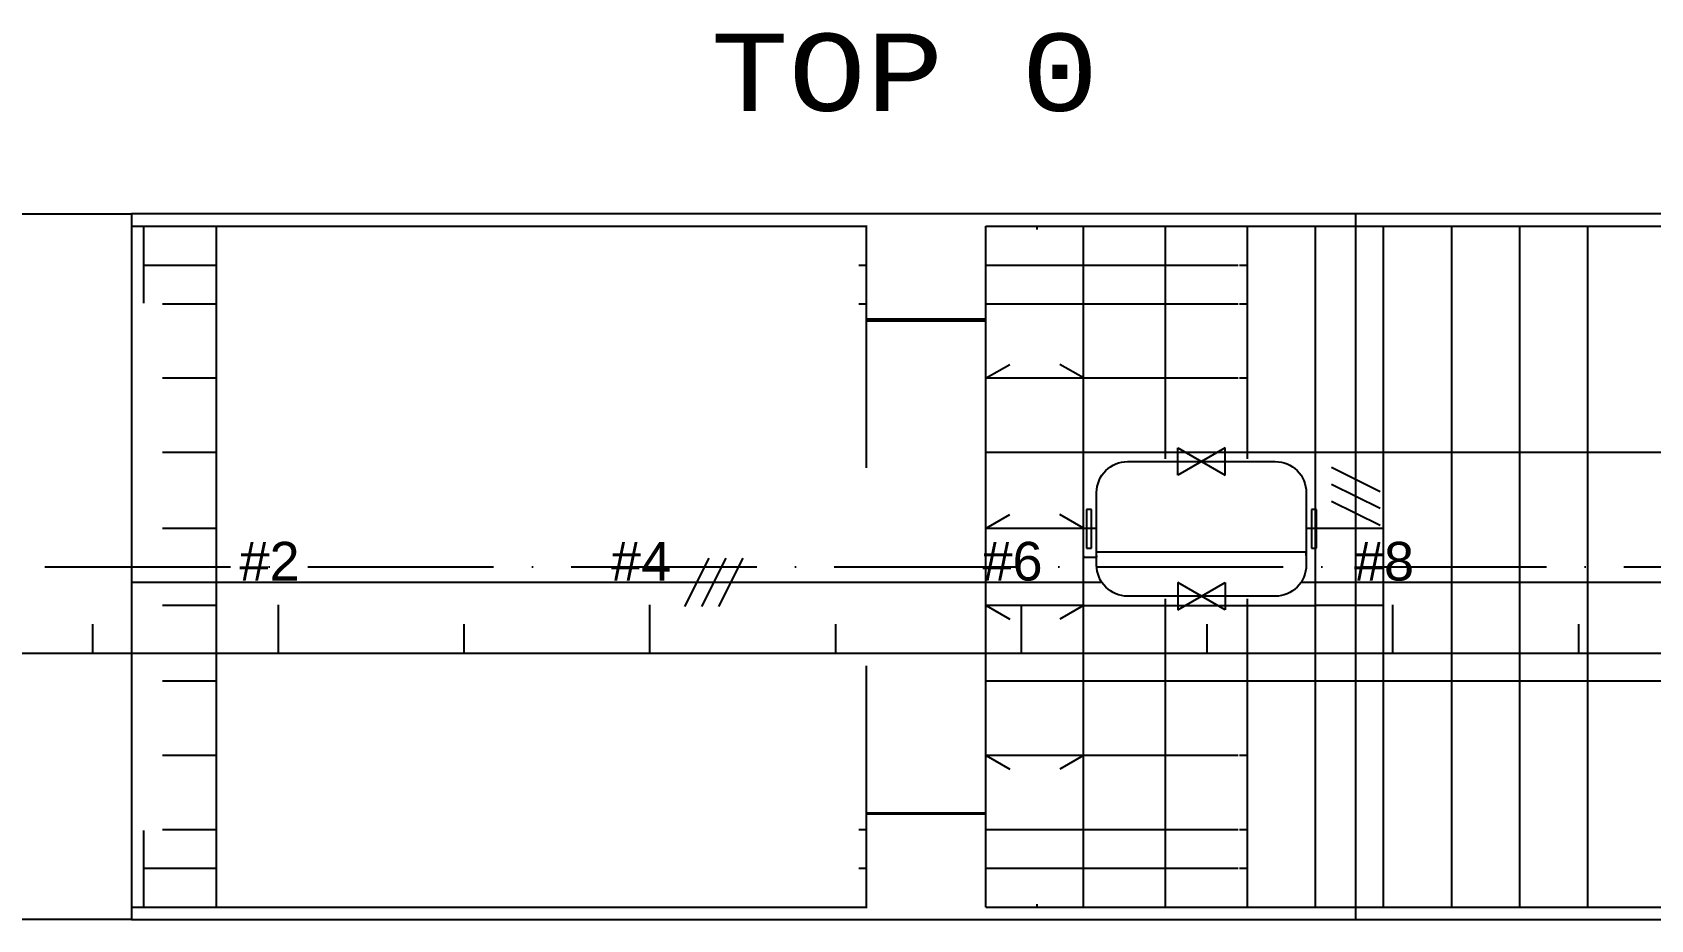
# Model space of a CAD drawing. Header units: inches. Extents: x -15552 to 42302, y -14825 to 18289.
# Drawn here: x -7043 to -1815, y 10302 to 13169 of the extents above; entities that cross this region are included whole.
import ezdxf

# ---------------------------------------------------------------- set-up
doc = ezdxf.new("R2010")
doc.units = ezdxf.units.IN
doc.header["$MEASUREMENT"] = 0
doc.linetypes.add('Dashed_dotted', pattern=[34, 24, -5, 0, -5])
doc.layers.get('0').update_dxf_attribs({"linetype": 'CONTINUOUS'})
doc.layers.get('Defpoints').update_dxf_attribs({"linetype": 'CONTINUOUS'})
doc.layers.add('ĐŔÇĚĹĐŰ', color=3, linetype='CONTINUOUS', lineweight=25)
doc.styles.add('Style_ARIAL', font='ARIAL')
doc.styles.add('Style_Courier_New', font='Courier New')
doc.dimstyles.new('ISO-25', dxfattribs={"dimtxt": 2.5, "dimasz": 2.5, "dimexe": 0.18, "dimexo": 0.625, "dimgap": 0.09, "dimtad": 1, "dimtih": 1, "dimtoh": 1, "dimdec": 4, "dimzin": 0, "dimdsep": 46, "dimtxsty": 'STANDARD', "dimcen": 0.09, "dimdle": 0.38, "dimadec": 0, "dimazin": 0, "dimtfac": 1, "dimtdec": 4, "dimtofl": 0, "dimtmove": 0, "dimatfit": 3, "dimfxl": 1, "dimtolj": 1, "dimtzin": 0, "dimarcsym": 0})

# ---------------------------------------------------------------- blocks, each defined once
blk = doc.blocks.new('*D10')
at = {"layer": 'Defpoints', "color": 0}
for p in [(-3647.712262, 11478.306754), (-3604.712231, 11478.306754), (-3604.712231, 11473.306754)]:
    blk.add_point(p, dxfattribs=at)
at = {"layer": 'ĐŔÇĚĹĐŰ', "color": 0, "lineweight": -2}
for p, q in [((-3647.712262, 11477.681754), (-3647.712262, 11473.126754)), ((-3645.212262, 11473.306754), (-3607.212231, 11473.306754)), ((-3604.712231, 11477.681754), (-3604.712231, 11473.126754))]:
    blk.add_line(p, q, dxfattribs=at)
at = {"layer": 'ĐŔÇĚĹĐŰ', "color": 0}
for points in [[(-3645.212262, 11473.72342), (-3645.212262, 11472.890087), (-3647.712262, 11473.306754)], [(-3607.212231, 11472.890087), (-3607.212231, 11473.72342), (-3604.712231, 11473.306754)]]:
    blk.add_solid(points, dxfattribs=at)
at = {"layer": 'ĐŔÇĚĹĐŰ', "color": 0, "insert": (-3626.212247, 11474.646754), "char_height": 2.5, "attachment_point": 5}
blk.add_mtext('\\A1;43.0000', dxfattribs=at)
blk = doc.blocks.new('*D11')
at = {"layer": 'Defpoints', "color": 0}
for p in [(-3604.712231, 11480.343687), (-2927.712186, 11490.343687), (-2927.712186, 11478.306754)]:
    blk.add_point(p, dxfattribs=at)
at = {"layer": 'ĐŔÇĚĹĐŰ', "color": 0, "lineweight": -2}
for p, q in [((-3604.712231, 11480.968687), (-3604.712231, 11490.523687)), ((-3602.212231, 11490.343687), (-2930.212186, 11490.343687)), ((-2927.712186, 11478.931754), (-2927.712186, 11490.523687))]:
    blk.add_line(p, q, dxfattribs=at)
at = {"layer": 'ĐŔÇĚĹĐŰ', "color": 0}
for points in [[(-3602.212231, 11490.760353), (-3602.212231, 11489.92702), (-3604.712231, 11490.343687)], [(-2930.212186, 11489.92702), (-2930.212186, 11490.760353), (-2927.712186, 11490.343687)]]:
    blk.add_solid(points, dxfattribs=at)
at = {"layer": 'ĐŔÇĚĹĐŰ', "color": 0, "insert": (-3266.212208, 11491.683687), "char_height": 2.5, "attachment_point": 5}
blk.add_mtext('\\A1;677.0000', dxfattribs=at)

msp = doc.modelspace()

# ---------------------------------------------------------------- linework, layer by layer
at = {"color": 3, "ltscale": 25}
for p, q in [((-7447.712071, 12582.07126), (-6722.712071, 12582.07126)), ((-6722.712071, 12582.07126), (-6722.712071, 10302.070954)), ((-797.71188, 12582.07126), (-6722.712071, 12582.07126)), ((-6722.712071, 12582.07126), (-6722.712071, 10302.070954)), ((-2767.711957, 10302.070954), (-2767.711957, 12582.07126)), ((-6722.712071, 12542.071107), (-4346.211941, 12542.071107)), ((-6682.712109, 12294.070771), (-6682.712109, 12542.071107)), ((-6447.712071, 10342.071107), (-6447.712071, 12542.071107)), ((-4347.712262, 11762.070802), (-4347.712262, 12542.071107)), ((-3962.712033, 10342.071107), (-3962.712033, 12542.071107)), ((-3962.712033, 12542.071107), (-797.71188, 12542.071107)), ((-3797.712262, 12542.071107), (-3797.712262, 12532.07126)), ((-3647.712262, 10342.071107), (-3647.712262, 12542.071107)), ((-3382.712109, 11814.071229), (-3382.712109, 12542.071107)), ((-3117.711957, 11814.071229), (-3117.711957, 12542.071107)), ((-2897.712262, 11814.071229), (-2897.712262, 12542.071107)), ((-2677.712186, 10342.071107), (-2677.712186, 12542.071107)), ((-2457.712109, 10342.071107), (-2457.712109, 12542.071107)), ((-2237.712033, 10342.071107), (-2237.712033, 12542.071107)), ((-2017.712338, 10342.071107), (-2017.712338, 12542.071107)), ((-6680.712063, 12417.071107), (-6447.712071, 12417.071107)), ((-4373.211987, 12417.071107), (-4347.712262, 12417.071107)), ((-3961.212094, 12417.071107), (-3647.712262, 12417.071107)), ((-3644.712002, 12417.071107), (-3382.712109, 12417.071107)), ((-3380.712063, 12417.071107), (-3147.712262, 12417.071107)), ((-3143.212063, 12417.071107), (-3117.711957, 12417.071107)), ((-6622.712071, 12292.071107), (-6447.712071, 12292.071107)), ((-4373.211987, 12292.071107), (-4347.712262, 12292.071107)), ((-3961.212094, 12292.071107), (-3647.712262, 12292.071107)), ((-3644.712002, 12292.071107), (-3382.712109, 12292.071107)), ((-3380.712063, 12292.071107), (-3147.712262, 12292.071107)), ((-3143.212063, 12292.071107), (-3117.711957, 12292.071107)), ((-6622.712071, 12052.070954), (-6447.712071, 12052.070954)), ((-3644.712002, 12052.070954), (-3382.712109, 12052.070954)), ((-3380.712063, 12052.070954), (-3147.712262, 12052.070954)), ((-3143.212063, 12052.070954), (-3117.711957, 12052.070954)), ((-3117.711957, 11814.071229), (-3117.711957, 11871.970704)), ((-3342.53381, 11738.039735), (-3342.53381, 11826.102021)), ((-3342.53381, 11826.102021), (-3266.212781, 11782.070497)), ((-3189.890988, 11826.102021), (-3266.212018, 11782.070497)), ((-3189.890988, 11738.039735), (-3189.890988, 11826.102021)), ((-2897.712262, 11070.070985), (-2897.712262, 11814.071229)), ((-6622.712071, 11812.070802), (-6447.712071, 11812.070802)), ((-3961.212094, 11812.070802), (-3647.712262, 11812.070802)), ((-3644.712002, 11812.070802), (-847.71188, 11812.070802)), ((-3382.712109, 11791.070893), (-3382.712109, 11812.070802)), ((-3266.212781, 11782.070497), (-3342.53381, 11738.039735)), ((-3266.212018, 11782.070497), (-3189.890988, 11738.039735)), ((-3117.711957, 11791.070893), (-3117.711957, 11812.070802)), ((-2845.990689, 11764.00409), (-2689.43475, 11685.726503)), ((-2845.990689, 11709.209779), (-2689.43475, 11630.932191)), ((-3621.899731, 11627.070954), (-3637.524731, 11627.070954)), ((-3637.524731, 11627.070954), (-3637.524731, 11502.070954)), ((-3621.899731, 11502.070954), (-3621.899731, 11627.070954)), ((-2894.899686, 11627.070954), (-2910.524686, 11627.070954)), ((-2910.524686, 11627.070954), (-2910.524686, 11502.070954)), ((-2894.899686, 11502.070954), (-2894.899686, 11627.070954)), ((-2845.990689, 11654.415467), (-2689.43475, 11576.13788)), ((-6622.712071, 11567.071107), (-6447.712071, 11567.071107)), ((-3644.712002, 11567.071107), (-3607.712109, 11567.071107)), ((-2923.211987, 11567.071107), (-2897.712262, 11567.071107)), ((-2895.712216, 11567.071107), (-2677.712186, 11567.071107)), ((-3637.524731, 11502.070954), (-3621.899731, 11502.070954)), ((-2910.524686, 11502.070954), (-2894.899686, 11502.070954)), ((-4857.677395, 11470.348695), (-4935.955365, 11313.793519)), ((-4802.883084, 11470.348695), (-4881.160672, 11313.793519)), ((-4748.088391, 11470.348695), (-4826.36636, 11313.793519)), ((-6722.712071, 11392.071107), (-3588.228543, 11392.071107)), ((-3266.212399, 11347.071412), (-3342.533429, 11391.102174)), ((-3342.533429, 11391.102174), (-3342.533429, 11303.039888)), ((-3342.533429, 11303.039888), (-3266.212399, 11347.071412)), ((-3266.212018, 11347.071412), (-3189.890988, 11391.102174)), ((-3189.890988, 11303.039888), (-3266.212018, 11347.071412)), ((-3189.890988, 11391.102174), (-3189.890988, 11303.039888)), ((-2944.195492, 11392.071107), (-797.71188, 11392.071107)), ((-6447.712071, 11317.071107), (-6622.712071, 11317.071107)), ((-3645.712216, 11317.071107), (-2897.712262, 11317.071107)), ((-3644.712002, 11317.071107), (-3590.472348, 11317.071107)), ((-3382.712109, 11317.071107), (-3382.712109, 11338.071015)), ((-3382.712109, 10342.071107), (-3382.712109, 11315.071443)), ((-3117.711957, 11317.071107), (-3117.711957, 11338.071015)), ((-3117.711957, 11072.071412), (-3117.711957, 11315.071443)), ((-2677.712186, 11317.071107), (-2895.712216, 11317.071107)), ((-4347.712262, 10342.071107), (-4347.712262, 11122.071412)), ((-6447.712071, 11072.071412), (-6622.712071, 11072.071412)), ((-3647.712262, 11072.071412), (-3961.212094, 11072.071412)), ((-847.71188, 11072.071412), (-3644.712002, 11072.071412)), ((-3117.711957, 10342.071107), (-3117.711957, 11077.070954)), ((-3117.711957, 11012.170747), (-3117.711957, 11070.070985)), ((-2897.712262, 10342.071107), (-2897.712262, 11070.070985)), ((-6447.712071, 10832.07126), (-6622.712071, 10832.07126)), ((-3382.712109, 10832.07126), (-3644.712002, 10832.07126)), ((-3147.712262, 10832.07126), (-3380.712063, 10832.07126)), ((-3117.711957, 10832.07126), (-3143.212063, 10832.07126)), ((-6682.712109, 10342.071107), (-6682.712109, 10590.071443)), ((-6447.712071, 10592.071107), (-6622.712071, 10592.071107)), ((-4347.712262, 10592.071107), (-4373.211987, 10592.071107)), ((-3647.712262, 10592.071107), (-3961.212094, 10592.071107)), ((-3382.712109, 10592.071107), (-3644.712002, 10592.071107)), ((-3147.712262, 10592.071107), (-3380.712063, 10592.071107)), ((-3117.711957, 10592.071107), (-3143.212063, 10592.071107)), ((-6447.712071, 10467.071107), (-6680.712063, 10467.071107)), ((-4347.712262, 10467.071107), (-4373.211987, 10467.071107)), ((-3647.712262, 10467.071107), (-3961.212094, 10467.071107)), ((-3382.712109, 10467.071107), (-3644.712002, 10467.071107)), ((-3147.712262, 10467.071107), (-3380.712063, 10467.071107)), ((-3117.711957, 10467.071107), (-3143.212063, 10467.071107)), ((-3797.712262, 10352.070954), (-3797.712262, 10342.071107)), ((-6722.712071, 10302.070954), (-7447.712071, 10302.070954)), ((-6722.712071, 10342.071107), (-4346.211941, 10342.071107)), ((-6722.712071, 10302.070954), (-797.71188, 10302.070954)), ((-3962.712033, 10342.071107), (-797.71188, 10342.071107))]:
    msp.add_line(p, q, dxfattribs=at)
at = {"color": 1, "ltscale": 25}
for p, q in [((-3961.212094, 12052.070954), (-3884.891064, 12096.102479)), ((-3647.712262, 12052.070954), (-3724.033291, 12096.102479)), ((-3961.212094, 12052.070954), (-3647.712262, 12052.070954)), ((-3961.212094, 11567.070344), (-3884.891064, 11611.101869)), ((-3647.712262, 11567.070344), (-3724.033291, 11611.101869)), ((-3961.212094, 11567.071107), (-3647.712262, 11567.071107)), ((-6247.712071, 11163.177827), (-6247.712071, 11319.427827)), ((-5047.71188, 11163.177827), (-5047.71188, 11319.427827)), ((-3647.712262, 11317.071107), (-3961.212094, 11317.071107)), ((-3961.211712, 11317.07187), (-3884.890683, 11273.040345)), ((-3847.71188, 11163.177827), (-3847.71188, 11319.427827)), ((-3647.71188, 11317.07187), (-3724.03291, 11273.040345)), ((-2647.71188, 11163.177827), (-2647.71188, 11319.427827)), ((-6847.712071, 11163.177827), (-6847.712071, 11256.927827)), ((-5647.712071, 11163.177827), (-5647.712071, 11256.927827)), ((-4447.71188, 11163.177827), (-4447.71188, 11256.927827)), ((-3247.71188, 11163.177827), (-3247.71188, 11256.927827)), ((-2047.71188, 11163.177827), (-2047.71188, 11256.927827)), ((-7917.712147, 11163.177827), (52.28812, 11163.177827)), ((-3647.712262, 10832.07126), (-3961.212094, 10832.07126)), ((-3961.211712, 10832.07126), (-3884.890683, 10788.039735)), ((-3647.71188, 10832.07126), (-3724.03291, 10788.039735))]:
    msp.add_line(p, q, dxfattribs=at)
at = {"color": 1, "linetype": 'Dashed_dotted', "ltscale": 25}
msp.add_line((-7852.710278, 11442.071107), (372.017734, 11442.071107), dxfattribs=at)
at = {"color": 4, "ltscale": 25}
for points in [[(-3962.712033, 12241.810945), (-4346.712048, 12241.810945), (-4346.712048, 12237.170747), (-3962.712033, 12237.170747)], [(-3962.712033, 10642.331269), (-4346.712048, 10642.331269), (-4346.712048, 10646.971467), (-3962.712033, 10646.971467)]]:
    msp.add_lwpolyline(points, dxfattribs=at)
at = {"color": 3, "ltscale": 25}
for points in [[(-3266.212018, 11347.071412), (-3504.712231, 11347.071412, -0.414214), (-3604.712231, 11447.071412), (-3604.712231, 11682.07126, -0.414214), (-3504.712231, 11782.07126), (-3266.212018, 11782.07126)], [(-3604.712231, 11682.07126, -0.414214), (-3504.712231, 11782.07126), (-3027.712186, 11782.07126, -0.414214), (-2927.712186, 11682.07126), (-2927.712186, 11447.071412, -0.414214), (-3027.712186, 11347.071412), (-3504.712231, 11347.071412, -0.414214), (-3604.712231, 11447.071412), (-3604.712231, 11682.07126)], [(-3266.212018, 11782.07126), (-3027.712186, 11782.07126, -0.414214), (-2927.712186, 11682.07126), (-2927.712186, 11447.071412, -0.414214), (-3027.712186, 11347.071412), (-3266.212018, 11347.071412)]]:
    msp.add_lwpolyline(points, format="xyb", dxfattribs=at)

# ---------------------------------------------------------------- texts
at = {"color": 7, "ltscale": 25, "style": 'Style_Courier_New'}
msp.add_text('TOP 0', height=250, dxfattribs=at).set_placement((-4850.858243, 12914.825776))
at = {"color": 1, "ltscale": 25, "style": 'Style_ARIAL'}
for s, p in [('#2', (-6373.602803, 11397.552827)), ('#4', (-5173.602612, 11397.552827)), ('#6', (-3973.602612, 11397.552827)), ('#8', (-2773.602612, 11397.552827))]:
    msp.add_text(s, height=125, dxfattribs=at).set_placement(p)

# ---------------------------------------------------------------- dimensions: what is measured, and where the dimension line sits
at = {"layer": 'ĐŔÇĚĹĐŰ'}
for base, p1, p2, picture, middle in [((-3604.712231, 11473.306754), (-3647.712262, 11478.306754), (-3604.712231, 11478.306754), '*D10', (-3626.212247, 11474.646754)), ((-2927.712186, 11490.343687), (-3604.712231, 11480.343687), (-2927.712186, 11478.306754), '*D11', (-3266.212208, 11491.683687))]:
    dim = msp.add_linear_dim(base=base, p1=p1, p2=p2, dimstyle='ISO-25', override={"dimlfac": 1, "dimtxsty": 'STANDARD', "dimsah": 1, "dimtolj": 1}, dxfattribs=at)
    dim.commit()
    dim.dimension.update_dxf_attribs({"geometry": picture, "text_midpoint": middle})

doc.saveas('drawing.dxf')
